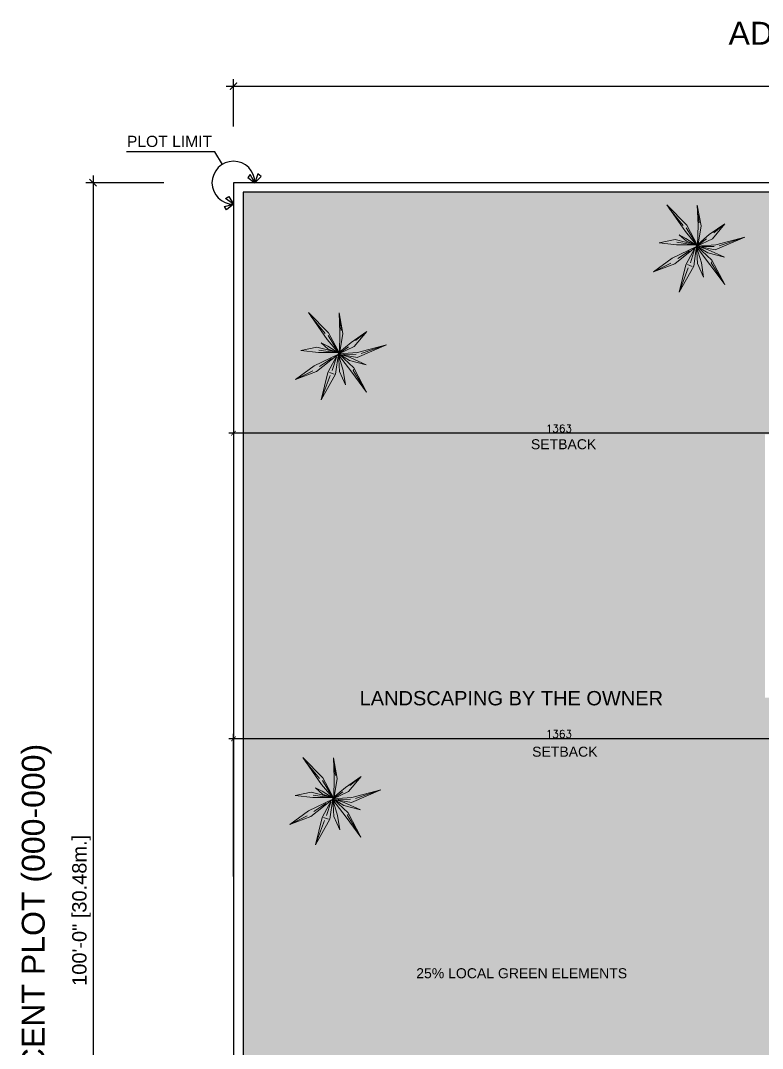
# Model space of a CAD drawing. Header units: centimetres. Extents: x -10658 to 14823, y -5448 to 3597.
# Drawn here: x -3494 to -1940, y 1235 to 3388 of the extents above; entities that cross this region are included whole.
import ezdxf
from ezdxf.enums import TextEntityAlignment as Align

# ---------------------------------------------------------------- set-up
doc = ezdxf.new("R2010")
doc.units = ezdxf.units.CM
doc.header["$LTSCALE"] = 100
doc.header["$MEASUREMENT"] = 0
doc.header["$PDMODE"] = 35
doc.linetypes.add('FINAL PLOT$0$CENTER', pattern=[2, 1.25, -0.25, 0.25, -0.25])
doc.linetypes.add('FINAL PLOT$0$FINAL PLOT$0$CENTER', pattern=[2, 1.25, -0.25, 0.25, -0.25])
for name, color, linetype in [('DIM IN', 1, 'Continuous'), ('FINAL PLOT$0$CUTTING LINE', 4, 'Continuous'), ('FINAL PLOT$0$DIM-OUT', 1, 'Continuous'), ('FINAL PLOT$0$PLOT LIMIT', 6, 'FINAL PLOT$0$CENTER'), ('FINAL PLOT$0$PLOT LINE', 6, 'FINAL PLOT$0$FINAL PLOT$0$CENTER'), ('SOURROUNDING$0$KERBSTONE', 11, 'Continuous'), ('SOURROUNDING$0$TEXT', 3, 'Continuous'), ('SOURROUNDING$0$WALL-03', 2, 'Continuous'), ('TEXT', 3, 'Continuous')]:
    doc.layers.add(name, color=color, linetype=linetype)
doc.layers.add('SOURROUNDING$0$HAT', color=8, linetype='Continuous', lineweight=9)
doc.layers.add('SOURROUNDING$0$plantitas', color=68, linetype='Continuous', lineweight=5)
doc.styles.add('ART', font='arial.ttf')
doc.styles.add('FINAL PLOT$0$ART', font='arial.ttf')
doc.styles.add('FINAL PLOT$0$ASA', font='romans.shx', dxfattribs={"width": 0.8})
doc.styles.add('FINAL PLOT$0$FINAL PLOT$0$ART', font='arial.ttf')
doc.styles.add('FINAL PLOT$0$FINAL PLOT$0$FINAL PLOT$0$ART', font='arial.ttf')
doc.styles.add('ROMANS', font='romans')
doc.styles.add('SOURROUNDING$0$ARIAL', font='arial.ttf', dxfattribs={"width": 0.8, "height": 150})
doc.dimstyles.new('AS-17-100', dxfattribs={"dimtxt": 17, "dimasz": 10, "dimexe": 10, "dimexo": 10, "dimgap": 6, "dimtad": 1, "dimtoh": 1, "dimdec": 0, "dimdsep": 46, "dimtxsty": 'ROMANS', "dimblk1": 'ARCHTICK', "dimblk2": 'ARCHTICK', "dimsah": 1, "dimcen": 25, "dimdle": 10, "dimclrd": 1, "dimclre": 1, "dimclrt": 2, "dimadec": 0, "dimazin": 0, "dimtfac": 1, "dimtdec": 0, "dimtofl": 0, "dimtmove": 2, "dimatfit": 3, "dimldrblk": 'ARCHTICK', "dimfxl": 1, "dimtolj": 1, "dimtzin": 0, "dimarcsym": 0})
doc.dimstyles.new('FINAL PLOT$0$AS-23-100-FM', dxfattribs={"dimscale": 0, "dimtxt": 20, "dimasz": 15, "dimexe": 15, "dimexo": 10, "dimgap": 5, "dimtad": 1, "dimtoh": 1, "dimdec": 0, "dimlfac": 0.393701, "dimzin": 1, "dimdsep": 46, "dimlunit": 3, "dimtxsty": 'FINAL PLOT$0$ASA', "dimblk1": 'FINAL PLOT$0$_ARCHTICK', "dimblk2": 'FINAL PLOT$0$_ARCHTICK', "dimsah": 1, "dimcen": 15, "dimdle": 15, "dimclrd": 1, "dimclre": 1, "dimclrt": 3, "dimadec": 0, "dimazin": 0, "dimtfac": 1, "dimtdec": 0, "dimtmove": 2, "dimatfit": 3, "dimldrblk": 'FINAL PLOT$0$_ARCHTICK', "dimfxl": 1, "dimtolj": 1, "dimtzin": 0, "dimarcsym": 0})

# ---------------------------------------------------------------- blocks, each defined once
blk = doc.blocks.new('_ARCHTICK')
at = {"color": 0, "linetype": 'ByBlock', "const_width": 0.15}
blk.add_lwpolyline([(-0.5, -0.5), (0.5, 0.5)], dxfattribs=at)
blk = doc.blocks.new('*D54')
at = {"layer": 'Defpoints', "color": 0, "transparency": 16777216}
for p in [(-3048, 2588.4), (-1685, 2588.4), (-3048, 2523.2)]:
    blk.add_point(p, dxfattribs=at)
at = {"layer": 'DIM IN', "color": 1, "lineweight": -2, "transparency": 16777216}
for p, q in [((-3048, 2578.4), (-3048, 2513.2)), ((-1685, 2578.4), (-1685, 2513.2)), ((-1675, 2523.2), (-3058, 2523.2))]:
    blk.add_line(p, q, dxfattribs=at)
at = {"layer": 'DIM IN', "color": 1, "lineweight": -2, "transparency": 16777216, "xscale": 10, "yscale": 10, "zscale": 10, "rotation": 180}
blk.add_blockref('_ARCHTICK', (-3048, 2523.2), dxfattribs=at)
at = {"layer": 'DIM IN', "color": 1, "lineweight": -2, "transparency": 16777216, "xscale": 10, "yscale": 10, "zscale": 10}
blk.add_blockref('_ARCHTICK', (-1685, 2523.2), dxfattribs=at)
at = {"layer": 'DIM IN', "color": 2, "transparency": 16777216, "insert": (-2366.5, 2533.2), "char_height": 16, "attachment_point": 5, "style": 'ROMANS'}
blk.add_mtext('\\A1;1363', dxfattribs=at)
blk = doc.blocks.new('*D55')
at = {"layer": 'Defpoints', "color": 0, "transparency": 16777216}
for p in [(-3048, 1883.4), (-1685, 1853), (-3048, 1585)]:
    blk.add_point(p, dxfattribs=at)
at = {"layer": 'DIM IN', "color": 1, "lineweight": -2, "transparency": 16777216}
for p, q in [((-1675, 1883.4), (-3058, 1883.4)), ((-3048, 1595), (-3048, 1893.4)), ((-1685, 1863), (-1685, 1893.4))]:
    blk.add_line(p, q, dxfattribs=at)
at = {"layer": 'DIM IN', "color": 1, "lineweight": -2, "transparency": 16777216, "xscale": 10, "yscale": 10, "zscale": 10, "rotation": 180}
blk.add_blockref('_ARCHTICK', (-3048, 1883.4), dxfattribs=at)
at = {"layer": 'DIM IN', "color": 1, "lineweight": -2, "transparency": 16777216, "xscale": 10, "yscale": 10, "zscale": 10}
blk.add_blockref('_ARCHTICK', (-1685, 1883.4), dxfattribs=at)
at = {"layer": 'DIM IN', "color": 2, "transparency": 16777216, "insert": (-2366.5, 1893.4), "char_height": 16, "attachment_point": 5, "style": 'ROMANS'}
blk.add_mtext('\\A1;1363', dxfattribs=at)
blk = doc.blocks.new('SOURROUNDING$0$0Q62D')
at = {"color": 0, "linetype": 'ByBlock'}
for p, q in [((-0.05, 1.11), (0.07, 0.48)), ((-0.03, 0.53), (-0.05, 1.11)), ((-0.03, 0.96), (0.02, 0.52)), ((-0.99, 0.59), (-0.35, 0.33)), ((-0.47, 0.19), (-0.99, 0.59)), ((-0.47, 0.28), (-0.92, 0.55)), ((-0.33, 0.67), (-0.16, 0.38)), ((-0.24, 0.34), (-0.33, 0.67)), ((-0.02, 0.02), (-0.03, 0.53)), ((0.07, 0.48), (0, 0.01)), ((0.02, 0.52), (0.05, 0.51)), ((0.1, 0.29), (0.34, 0.61)), ((0.34, 0.61), (0.15, 0.24)), ((0.28, 0.34), (1, 0.54)), ((1, 0.54), (0.36, 0.26)), ((1, 0.54), (0.41, 0.33)), ((-0.44, 0.21), (-0.38, 0.31)), ((-0.35, 0.33), (0, 0)), ((0, 0), (-0.24, 0.34)), ((-0.16, 0.38), (-0.02, 0.02)), ((0, 0.01), (0.1, 0.29)), ((0.36, 0.26), (0, 0.01)), ((0.03, 0.05), (0.28, 0.34)), ((0.15, 0.24), (0.03, 0.05)), ((0.08, 0.09), (0.31, 0.27)), ((-1.16, -0.15), (-0.66, 0.01)), ((-0.66, 0.01), (-0.05, 0.01)), ((-0.01, 0.01), (-0.62, -0.13)), ((-0.05, 0.01), (-0.47, 0.19)), ((-0.09, 0.04), (-0.36, 0.22)), ((0.01, 0), (-0.09, -0.29)), ((0, 0.01), (0.39, 0.1)), ((0, -0.42), (0.01, 0)), ((0.02, 0.01), (0.12, -0.52)), ((0.33, -0.36), (0.02, 0.01)), ((0.04, 0.01), (0.28, 0.02)), ((0.39, 0.1), (0.83, 0.01)), ((0.83, 0.01), (0.39, -0.02)), ((0.77, 0.01), (0.5, 0.01)), ((-1.16, -0.15), (-0.72, -0.06)), ((-0.62, -0.13), (-1.16, -0.15)), ((-0.2, -0.01), (-0.53, -0.04)), ((-0.35, -0.31), (-0.01, -0.04)), ((-0.04, -0.06), (-0.31, -0.35)), ((0, -0.03), (-0.3, -0.43)), ((-0.16, -0.45), (-0.12, -0.23)), ((-0.12, -0.23), (0, -0.03)), ((0.02, -0.06), (0.07, -0.48)), ((0.05, -0.01), (0.37, -0.3)), ((0.39, -0.02), (0.05, -0.01)), ((-0.64, -0.6), (-0.35, -0.31)), ((-0.3, -0.43), (-0.64, -0.6)), ((-0.09, -0.29), (-0.16, -0.45)), ((0.05, -1.18), (0, -0.42)), ((0.6, -0.73), (0.33, -0.36)), ((0.37, -0.3), (0.6, -0.73)), ((0.49, -0.56), (0.38, -0.38)), ((0.04, -1.08), (0.05, -0.56)), ((0.12, -0.52), (0.05, -1.18))]:
    blk.add_line(p, q, dxfattribs=at)
blk = doc.blocks.new('SOURROUNDING')
at = {"layer": 'SOURROUNDING$0$HAT', "transparency": 33554658}
h = blk.add_hatch(dxfattribs=at)
h.set_pattern_fill('CROSS', color=256, scale=150, angle=90)
h.paths.add_polyline_path([(-1392.1, 640), (-2418, 640), (-2418, 25), (-1392.1, 25)])
h.paths.add_polyline_path([(-1810, 2848), (-1810, 3028), (-3028, 3028), (-3028, 785), (-1820, 785), (-1820, 1969.7), (-1935, 1969.7), (-1935, 2521.2), (-1820, 2521.2), (-1820, 2848)])
h.paths.add_polyline_path([(-890, 3028), (-880, 2818), (-165, 2818), (-175, 2848), (-165, 2848), (-165, 652.9), (-722.1, 652.9), (-722.1, 25), (-20, 20), (-20, 3028)])
at = {"layer": 'SOURROUNDING$0$KERBSTONE', "color": 2}
blk.add_line((-1810, 3028), (-3028, 3028), dxfattribs=at)
at = {"layer": 'SOURROUNDING$0$WALL-03'}
for p, q in [((0, 3048), (-3048, 3048)), ((-3048, 3048), (-3048, 0)), ((-20, 3028), (-3028, 3028)), ((-3028, 3028), (-3028, 25))]:
    blk.add_line(p, q, dxfattribs=at)
at = {"layer": 'SOURROUNDING$0$plantitas', "color": 54, "extrusion": (0, 0, -1), "xscale": 90.07812315540856, "yscale": 90.07812315540856, "zscale": -90.07812315540879, "rotation": 141.4792577779152}
for p in [(2078, 2916), (2828, 2690.3), (2839.9, 1758.2)]:
    blk.add_blockref('SOURROUNDING$0$0Q62D', p, dxfattribs=at)
at = {"layer": 'SOURROUNDING$0$TEXT', "linetype": 'ByBlock', "style": 'SOURROUNDING$0$ARIAL'}
blk.add_text('LANDSCAPING BY THE OWNER', height=30, dxfattribs=at).set_placement((-2783.9, 1953.4))
blk = doc.blocks.new('FINAL PLOT$0$_ARCHTICK')
at = {"color": 0, "linetype": 'ByBlock', "const_width": 0.15}
blk.add_lwpolyline([(-0.5, -0.5), (0.5, 0.5)], dxfattribs=at)
blk = doc.blocks.new('*D1981')
at = {"layer": 'Defpoints', "color": 0, "transparency": 16777216}
for p in [(0, 3250.3), (-3048, 3156), (0, 3156)]:
    blk.add_point(p, dxfattribs=at)
at = {"layer": 'FINAL PLOT$0$DIM-OUT', "color": 1, "lineweight": -2, "transparency": 16777216}
for p, q in [((-3048, 3166), (-3048, 3265.3)), ((0, 3166), (0, 3265.3)), ((-3063, 3250.3), (15, 3250.3))]:
    blk.add_line(p, q, dxfattribs=at)
at = {"layer": 'FINAL PLOT$0$DIM-OUT', "color": 1, "lineweight": -2, "transparency": 16777216, "xscale": 15, "yscale": 15, "zscale": 15, "rotation": 180}
blk.add_blockref('FINAL PLOT$0$_ARCHTICK', (-3048, 3250.3), dxfattribs=at)
at = {"layer": 'FINAL PLOT$0$DIM-OUT', "color": 1, "lineweight": -2, "transparency": 16777216, "xscale": 15, "yscale": 15, "zscale": 15}
blk.add_blockref('FINAL PLOT$0$_ARCHTICK', (0, 3250.3), dxfattribs=at)
at = {"layer": 'FINAL PLOT$0$DIM-OUT', "color": 3, "transparency": 16777216, "insert": (-1524, 3274.5), "char_height": 30, "attachment_point": 5, "style": 'FINAL PLOT$0$ART'}
blk.add_mtext('\\A1;100\'-0" [30.48m.]', dxfattribs=at)
blk = doc.blocks.new('*D1984')
at = {"layer": 'Defpoints', "color": 0, "transparency": 16777216}
for p in [(-3183.8, 3048), (-3183.8, 0), (-3342.1, 0)]:
    blk.add_point(p, dxfattribs=at)
at = {"layer": 'FINAL PLOT$0$DIM-OUT', "color": 1, "lineweight": -2, "transparency": 16777216}
for p, q in [((-3342.1, 3063), (-3342.1, -15)), ((-3193.8, 3048), (-3357.1, 3048)), ((-3193.8, 0), (-3357.1, 0))]:
    blk.add_line(p, q, dxfattribs=at)
at = {"layer": 'FINAL PLOT$0$DIM-OUT', "color": 1, "lineweight": -2, "transparency": 16777216, "xscale": 15, "yscale": 15, "zscale": 15}
for p, rotation in [((-3342.1, 3048), 90), ((-3342.1, 0), 270)]:
    blk.add_blockref('FINAL PLOT$0$_ARCHTICK', p, dxfattribs=dict(at, rotation=rotation))
at = {"layer": 'FINAL PLOT$0$DIM-OUT', "color": 3, "transparency": 16777216, "insert": (-3366.3, 1524), "char_height": 30, "attachment_point": 5, "rotation": 90, "style": 'FINAL PLOT$0$ART'}
blk.add_mtext('\\A1;100\'-0" [30.48m.]', dxfattribs=at)
blk = doc.blocks.new('FINAL PLOT')
at = {"layer": 'FINAL PLOT$0$CUTTING LINE', "color": 4}
for p, q in [((-3087, 3112.7), (-3271.8, 3112.7)), ((-3071.2, 3086.5), (-3087, 3112.7))]:
    blk.add_line(p, q, dxfattribs=at)
for points in [[(-3003, 3048), (-2990.2, 3061.3), (-2997, 3066.6), (-3003, 3048), (-3013.3, 3065.6), (-3018.2, 3059.1), (-3003, 3048)], [(-3048, 3003), (-3062.3, 2991.4), (-3067, 2998.6), (-3048, 3003), (-3064.7, 3014.7), (-3057.9, 3019.1), (-3048, 3003)]]:
    blk.add_lwpolyline(points, dxfattribs=at)
blk.add_arc((-3048, 3048), 45, 0, 270, dxfattribs=at)
at = {"layer": 'FINAL PLOT$0$PLOT LIMIT', "color": 1}
blk.add_lwpolyline([(-3048, 0), (0, 0), (0, 3048), (-3048, 3048)], close=True, dxfattribs=at)
at = {"layer": 'FINAL PLOT$0$CUTTING LINE', "color": 4, "style": 'FINAL PLOT$0$FINAL PLOT$0$ART'}
blk.add_text('PLOT LIMIT', height=23.44, dxfattribs=at).set_placement((-3092.9, 3123), align=Align.RIGHT)
at = {"layer": 'FINAL PLOT$0$PLOT LINE', "color": 7, "style": 'FINAL PLOT$0$FINAL PLOT$0$FINAL PLOT$0$ART'}
blk.add_text('ADJACENT PLOT (000-000)', height=48, dxfattribs=at).set_placement((-1582.6, 3361.2), align=Align.MIDDLE_CENTER)
blk.add_text('ADJACENT PLOT (000-000)', height=48, rotation=90, dxfattribs=at).set_placement((-3467.4, 1444.3), align=Align.MIDDLE_CENTER)
at = {"layer": 'FINAL PLOT$0$DIM-OUT'}
dim = blk.add_linear_dim(base=(0, 3250.3), p1=(-3048, 3156), p2=(0, 3156), dimstyle='FINAL PLOT$0$AS-23-100-FM', override={"dimscale": 1, "dimtxt": 30, "dimtxsty": 'FINAL PLOT$0$ART'}, dxfattribs=at)
dim.commit()
dim.dimension.update_dxf_attribs({"geometry": '*D1981', "text_midpoint": (-1524, 3274.5)})
dim = blk.add_linear_dim(base=(-3342.1, 0), p1=(-3183.8, 3048), p2=(-3183.8, 0), angle=90, dimstyle='FINAL PLOT$0$AS-23-100-FM', override={"dimscale": 1, "dimtxt": 30, "dimtxsty": 'FINAL PLOT$0$ART'}, dxfattribs=at)
dim.commit()
dim.dimension.update_dxf_attribs({"geometry": '*D1984', "text_midpoint": (-3366.3, 1524)})

msp = doc.modelspace()

# ---------------------------------------------------------------- block references
at = {"layer": 'DIM IN'}
for name in ['FINAL PLOT', 'SOURROUNDING']:
    msp.add_blockref(name, (0, 0), dxfattribs=at)

# ---------------------------------------------------------------- texts
at = {"layer": 'TEXT', "style": 'ART'}
for p in [(-2425.1, 2489.8), (-2422.5, 1845.8)]:
    msp.add_text('SETBACK', height=21, dxfattribs=at).set_placement(p)
msp.add_text('25%%% LOCAL GREEN ELEMENTS', height=21, dxfattribs=at).set_placement((-2444.4, 1381.8), align=Align.CENTER)

# ---------------------------------------------------------------- dimensions: what is measured, and where the dimension line sits
at = {"layer": 'DIM IN'}
for base, p1, p2, picture, middle in [((-3048, 2523.2), (-1685, 2588.4), (-3048, 2588.4), '*D54', (-2366.5, 2533.2)), ((-3048, 1883.4), (-1685, 1853), (-3048, 1585), '*D55', (-2366.5, 1893.4))]:
    dim = msp.add_linear_dim(base=base, p1=p1, p2=p2, dimstyle='AS-17-100', override={"dimtxt": 16, "dimgap": 2}, dxfattribs=at)
    dim.commit()
    dim.dimension.update_dxf_attribs({"geometry": picture, "text_midpoint": middle})

doc.saveas('drawing.dxf')
